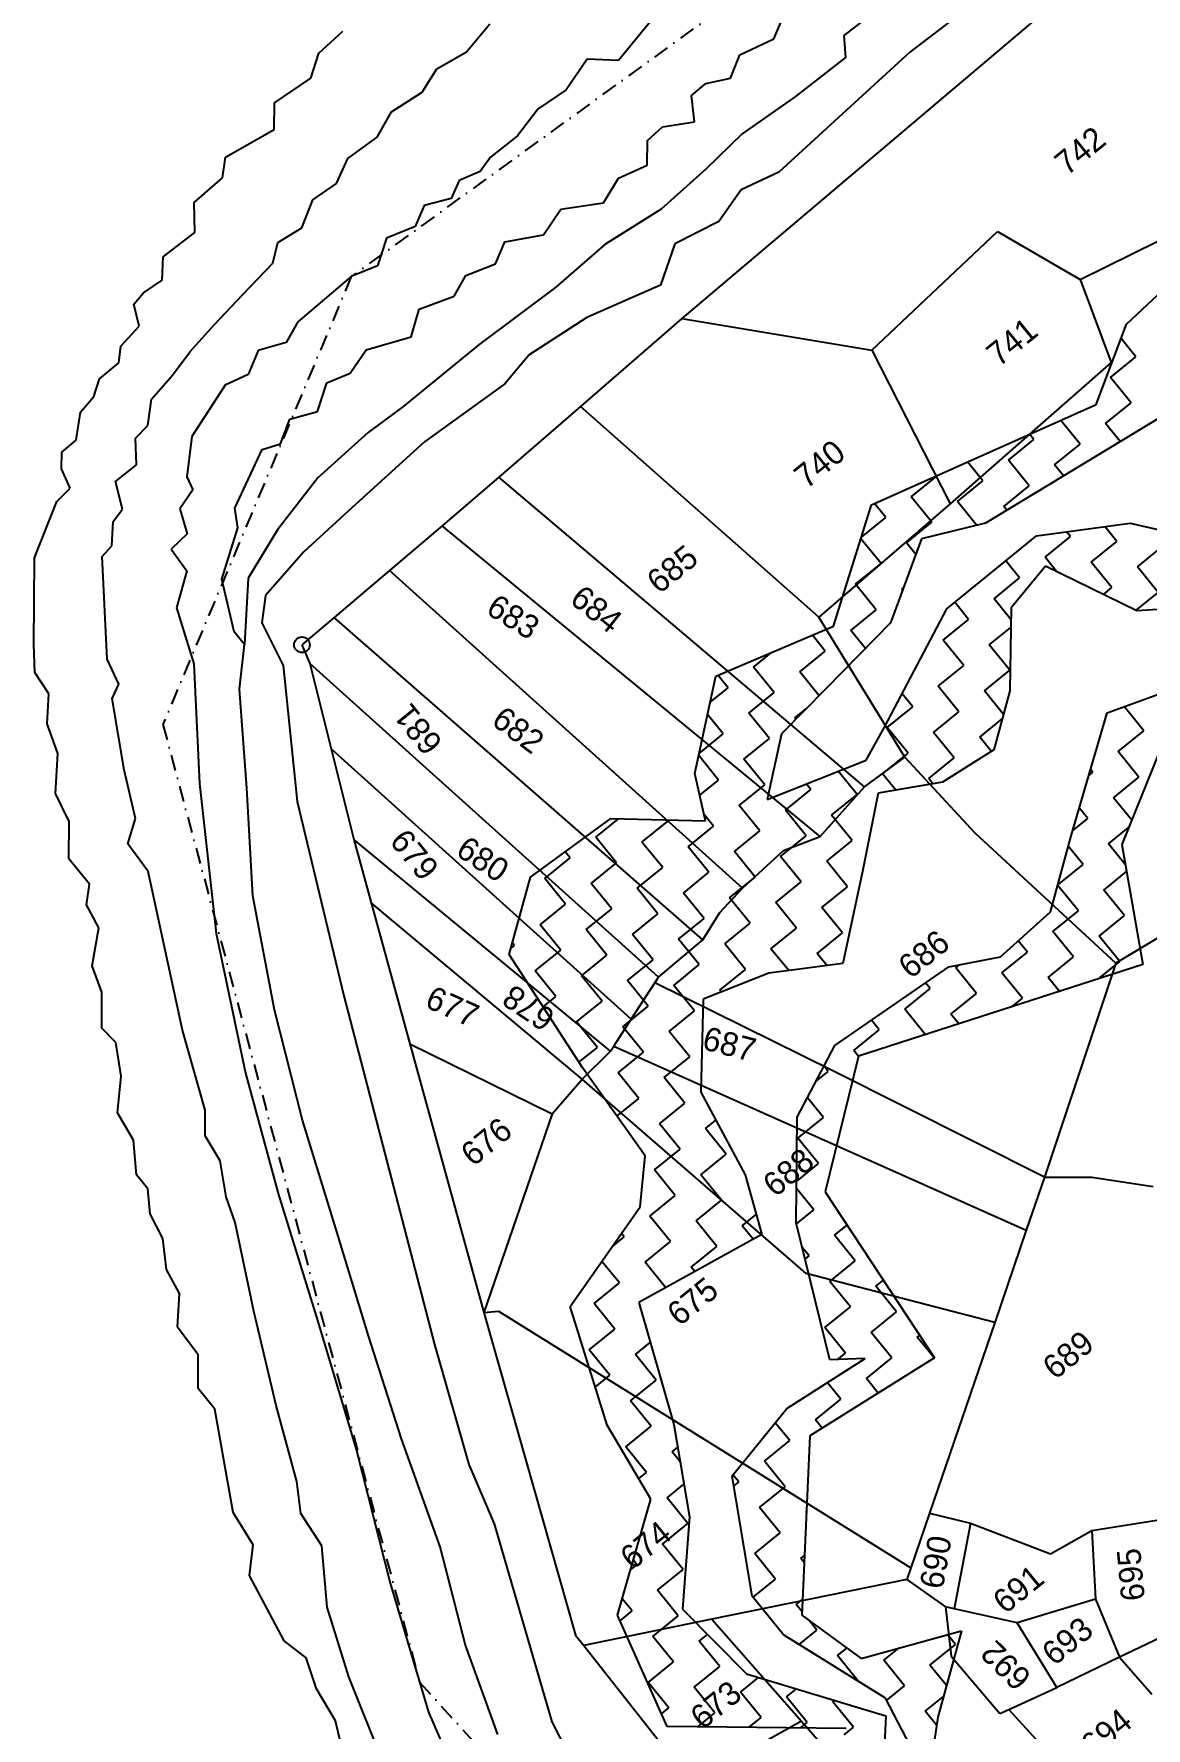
# Model space of a CAD drawing. Header units: metres. Extents: x 309685 to 314009, y 1915455 to 1919798.
# Drawn here: x 310170 to 310520, y 1918713 to 1919248 of the extents above; entities that cross this region are included whole.
import ezdxf

# ---------------------------------------------------------------- set-up
doc = ezdxf.new("R2010")
doc.units = ezdxf.units.M
doc.linetypes.add('DASHDOT', pattern=[1, 0.5, -0.25, 0, -0.25])
for name, color, linetype in [('LINE_WATER', 4, 'Continuous'), ('POLY_HATCH', 12, 'Continuous'), ('POLY_PARCEL', 6, 'Continuous'), ('POLY_WATER', 4, 'Continuous'), ('TEXT_PARCEL', 7, 'Continuous'), ('V_BOUND_STREAM_LINE', 7, 'DASHDOT')]:
    doc.layers.add(name, color=color, linetype=linetype)
doc.styles.add('TEXT_MAP', font='')
doc.styles.get('TEXT_MAP').set_extended_font_data('Kruti Dev 050')

msp = doc.modelspace()

# ---------------------------------------------------------------- linework, layer by layer
msp.add_circle((310254.08, 1919054.77), 2.47)
at = {"layer": 'LINE_WATER'}
for p, q in [((310486.44, 1919272.95), (310445.81, 1919241.85)), ((310402.9, 1919246.08), (310406.51, 1919254.32)), ((310440.21, 1919258.89), (310425.06, 1919247.11)), ((310306.03, 1919241.98), (310313.3, 1919250.79)), ((310364.44, 1919252.04), (310353.92, 1919239.22)), ((310392.25, 1919241.03), (310402.9, 1919246.08)), ((310425.06, 1919247.11), (310425.57, 1919240.15)), ((310296.67, 1919236.6), (310306.03, 1919241.98)), ((310344.02, 1919239.57), (310337.43, 1919229.94)), ((310353.92, 1919239.22), (310344.02, 1919239.57)), ((310389.3, 1919233.67), (310392.25, 1919241.03)), ((310445.81, 1919241.85), (310404.47, 1919204)), ((310425.57, 1919240.15), (310409.8, 1919227.87)), ((310292.02, 1919229.23), (310296.67, 1919236.6)), ((310381.46, 1919231.93), (310389.3, 1919233.67)), ((310282.37, 1919222.94), (310292.02, 1919229.23)), ((310337.43, 1919229.94), (310328.57, 1919223.95)), ((310376.99, 1919228.13), (310381.46, 1919231.93)), ((310377.92, 1919219.8), (310376.99, 1919228.13)), ((310409.8, 1919227.87), (310392.95, 1919216.07)), ((310277.85, 1919214.98), (310282.37, 1919222.94)), ((310328.57, 1919223.95), (310322.09, 1919215.43)), ((310363.11, 1919213.95), (310367.82, 1919218.29)), ((310367.82, 1919218.29), (310377.92, 1919219.8)), ((310268.53, 1919208.28), (310277.85, 1919214.98)), ((310322.09, 1919215.43), (310313.53, 1919208.65)), ((310362.95, 1919206.11), (310363.11, 1919213.95)), ((310392.95, 1919216.07), (310381.47, 1919204.86)), ((310264.97, 1919200.41), (310268.53, 1919208.28)), ((310313.53, 1919208.65), (310310.32, 1919204.16)), ((310353.91, 1919202.03), (310362.95, 1919206.11)), ((310303.68, 1919201.34), (310301.1, 1919195.65)), ((310310.32, 1919204.16), (310303.68, 1919201.34)), ((310349.22, 1919194.28), (310353.91, 1919202.03)), ((310381.47, 1919204.86), (310367.37, 1919192.22)), ((310404.47, 1919204), (310392.61, 1919198.32)), ((310254.04, 1919186.4), (310257.52, 1919195.22)), ((310257.52, 1919195.22), (310264.97, 1919200.41)), ((310301.1, 1919195.65), (310292.63, 1919193.4)), ((310392.61, 1919198.32), (310385.61, 1919188.35)), ((310292.63, 1919193.4), (310289.76, 1919186.78)), ((310330.28, 1919184.21), (310335.76, 1919192.26)), ((310335.76, 1919192.26), (310349.22, 1919194.28)), ((310367.37, 1919192.22), (310349.64, 1919181.08)), ((310246.46, 1919181.79), (310254.04, 1919186.4)), ((310289.76, 1919186.78), (310280.76, 1919183.08)), ((310385.61, 1919188.35), (310371.72, 1919181.36)), ((310244.92, 1919175.23), (310246.46, 1919181.79)), ((310280.76, 1919183.08), (310277.86, 1919174.39)), ((310315.12, 1919174.99), (310318.03, 1919181.98)), ((310318.03, 1919181.98), (310330.28, 1919184.21)), ((310349.64, 1919181.08), (310334.13, 1919167.64)), ((310371.72, 1919181.36), (310367.23, 1919168.29)), ((310235.46, 1919165.32), (310244.92, 1919175.23)), ((310277.86, 1919174.39), (310269.65, 1919170.97)), ((310305.75, 1919171.32), (310315.12, 1919174.99)), ((310269.65, 1919170.97), (310252.74, 1919156.73)), ((310302.13, 1919164.78), (310305.75, 1919171.32)), ((310226.42, 1919155.75), (310235.46, 1919165.32)), ((310291.01, 1919160.73), (310302.13, 1919164.78)), ((310334.13, 1919167.64), (310310.01, 1919149.59)), ((310367.23, 1919168.29), (310343.93, 1919158.11)), ((310288.49, 1919152), (310291.01, 1919160.73)), ((310343.93, 1919158.11), (310325.75, 1919146.26)), ((310218.82, 1919147.36), (310226.42, 1919155.75)), ((310252.74, 1919156.73), (310249.12, 1919150.19)), ((310213.21, 1919139.89), (310218.82, 1919147.36)), ((310240.24, 1919147.61), (310237.08, 1919140.08)), ((310249.12, 1919150.19), (310240.24, 1919147.61)), ((310269.31, 1919140.54), (310274.34, 1919147.87)), ((310274.34, 1919147.87), (310288.49, 1919152)), ((310310.01, 1919149.59), (310285.89, 1919129.84)), ((310325.75, 1919146.26), (310318.07, 1919137.12)), ((310206.65, 1919132.34), (310213.21, 1919139.89)), ((310229.83, 1919136.76), (310219.33, 1919120.52)), ((310237.08, 1919140.08), (310229.83, 1919136.76)), ((310258.95, 1919128.36), (310261.89, 1919137.42)), ((310261.89, 1919137.42), (310269.31, 1919140.54)), ((310318.07, 1919137.12), (310292.78, 1919118.81)), ((310205.5, 1919124.03), (310206.65, 1919132.34)), ((310247.29, 1919118.21), (310250.28, 1919125.94)), ((310250.28, 1919125.94), (310258.95, 1919128.36)), ((310285.89, 1919129.84), (310274.92, 1919121.79)), ((310201.57, 1919119.99), (310205.5, 1919124.03)), ((310219.33, 1919120.52), (310217.71, 1919107.73)), ((310274.92, 1919121.79), (310259.13, 1919107.43)), ((310201.92, 1919111.53), (310201.57, 1919119.99)), ((310232.87, 1919097.93), (310241.52, 1919116.44)), ((310241.52, 1919116.44), (310247.29, 1919118.21)), ((310292.78, 1919118.81), (310268.64, 1919096.98)), ((310195.22, 1919106.26), (310201.92, 1919111.53)), ((310197.44, 1919097.61), (310195.22, 1919106.26)), ((310217.71, 1919107.73), (310219.65, 1919103.65)), ((310259.13, 1919107.43), (310246.34, 1919091.05)), ((310219.65, 1919103.65), (310215.53, 1919097.73)), ((310194.14, 1919086.03), (310194.47, 1919093.66)), ((310194.47, 1919093.66), (310197.44, 1919097.61)), ((310215.53, 1919097.73), (310217.82, 1919089.83)), ((310233.82, 1919091.68), (310232.87, 1919097.93)), ((310268.64, 1919096.98), (310254.71, 1919084.13)), ((310217.82, 1919089.83), (310212.86, 1919084.95)), ((310228.81, 1919075.45), (310233.82, 1919091.68)), ((310246.34, 1919091.05), (310237.09, 1919075.83)), ((310191.05, 1919082.66), (310194.14, 1919086.03)), ((310212.86, 1919084.95), (310217.73, 1919078.11)), ((310254.71, 1919084.13), (310242.57, 1919070.34)), ((310192.67, 1919050.22), (310191.05, 1919082.66)), ((310217.73, 1919078.11), (310214.52, 1919066.42)), ((310232.66, 1919058.87), (310228.81, 1919075.45)), ((310237.09, 1919075.83), (310235.93, 1919054.84)), ((310242.57, 1919070.34), (310241.38, 1919061.66)), ((310214.52, 1919066.42), (310219.96, 1919048.73)), ((310241.38, 1919061.66), (310248.2, 1919048.18)), ((310235.93, 1919054.84), (310232.66, 1919058.87)), ((310234.36, 1919040.71), (310235.93, 1919054.84)), ((310196.3, 1919042.37), (310192.67, 1919050.22)), ((310219.96, 1919048.73), (310221.79, 1919010.97)), ((310248.2, 1919048.18), (310252.52, 1919005.25)), ((310194.21, 1919037.76), (310196.3, 1919042.37)), ((310236.69, 1919009.53), (310234.36, 1919040.71)), ((310198.01, 1919015.32), (310194.21, 1919037.76)), ((310201.61, 1918999.9), (310198.01, 1919015.32)), ((310221.79, 1919010.97), (310226.96, 1918963.6)), ((310238.53, 1918975.56), (310236.69, 1919009.53)), ((310252.52, 1919005.25), (310267.31, 1918943.92)), ((310199.17, 1918991.92), (310201.61, 1918999.9)), ((310205.54, 1918983.22), (310199.17, 1918991.92)), ((310210.22, 1918961.82), (310205.54, 1918983.22)), ((310245.46, 1918939.55), (310238.53, 1918975.56)), ((310216.39, 1918933.08), (310210.22, 1918961.82)), ((310226.96, 1918963.6), (310236.28, 1918919.58)), ((310267.31, 1918943.92), (310295.85, 1918833.95)), ((310254.21, 1918904.67), (310245.46, 1918939.55)), ((310223.5, 1918907.84), (310216.39, 1918933.08)), ((310236.28, 1918919.58), (310246.59, 1918881.52)), ((310223.51, 1918899.8), (310223.5, 1918907.84)), ((310264.75, 1918870.56), (310254.21, 1918904.67)), ((310228.26, 1918891.83), (310223.51, 1918899.8)), ((310230.21, 1918880.56), (310228.26, 1918891.83)), ((310233.05, 1918872.41), (310230.21, 1918880.56)), ((310246.59, 1918881.52), (310259.12, 1918841.14)), ((310238.93, 1918844.46), (310233.05, 1918872.41)), ((310275.12, 1918836.65), (310264.75, 1918870.56)), ((310245.94, 1918814.68), (310238.93, 1918844.46)), ((310259.12, 1918841.14), (310271.24, 1918800.43)), ((310285.44, 1918804.08), (310275.12, 1918836.65)), ((310295.85, 1918833.95), (310306.74, 1918796.01)), ((310252.42, 1918790.64), (310245.94, 1918814.68)), ((310271.24, 1918800.43), (310281.91, 1918758.55)), ((310297.68, 1918769.98), (310285.44, 1918804.08)), ((310306.74, 1918796.01), (310314.72, 1918777.3)), ((310253.73, 1918780.57), (310252.42, 1918790.64)), ((310260.33, 1918770.33), (310253.73, 1918780.57)), ((310314.72, 1918777.3), (310332.89, 1918714.77)), ((310261.99, 1918750.95), (310260.33, 1918770.33)), ((310305.7, 1918738.96), (310297.68, 1918769.98)), ((310281.91, 1918758.55), (310294.02, 1918717.84)), ((310268.87, 1918728.95), (310261.99, 1918750.95)), ((310315.9, 1918710.75), (310305.7, 1918738.96)), ((310279.91, 1918701.41), (310268.87, 1918728.95)), ((310294.02, 1918717.84), (310311.76, 1918676.55)), ((310332.89, 1918714.77), (310342.87, 1918695.29))]:
    msp.add_line(p, q, dxfattribs=at)
at = {"layer": 'POLY_HATCH'}
for p, q in [((310514.24, 1919156.02), (310541.27, 1919181.4)), ((310504.63, 1919130.61), (310514.24, 1919156.02)), ((310433.74, 1919098.9), (310504.63, 1919130.61)), ((310525.15, 1919126.75), (310469.73, 1919093.15)), ((310421.78, 1919060.6), (310433.74, 1919098.9)), ((310469.73, 1919093.15), (310449.55, 1919088.17)), ((310457.48, 1919066.1), (310485.84, 1919089.13)), ((310485.84, 1919089.13), (310515.36, 1919093.15)), ((310515.36, 1919093.15), (310534.58, 1919088.8)), ((310449.55, 1919088.17), (310439.71, 1919061.65)), ((310488.68, 1919079.59), (310477.77, 1919066.41)), ((310517.43, 1919065.48), (310488.68, 1919079.59)), ((310550.26, 1919067.65), (310517.43, 1919065.48)), ((310439.71, 1919061.65), (310419.46, 1919040.94)), ((310437.86, 1919028.8), (310457.48, 1919066.1)), ((310477.77, 1919066.41), (310477.43, 1919040.2)), ((310384.63, 1919044.85), (310421.78, 1919060.6)), ((310508.13, 1919033.31), (310549.91, 1919048.5)), ((310378.01, 1919014.09), (310384.63, 1919044.85)), ((310419.46, 1919040.94), (310405.38, 1919026.66)), ((310477.43, 1919040.2), (310472.31, 1919021.65)), ((310496.69, 1918994.5), (310508.13, 1919033.31)), ((310405.38, 1919026.66), (310400.86, 1919005.89)), ((310432.06, 1919018.39), (310437.86, 1919028.8)), ((310526.55, 1919025.85), (310512.74, 1918991.77)), ((310472.31, 1919021.65), (310456.14, 1919011.39)), ((310381.38, 1918999.21), (310378.01, 1919014.09)), ((310400.86, 1919005.89), (310432.06, 1919018.39)), ((310456.14, 1919011.39), (310435.9, 1919007.92)), ((310435.9, 1919007.92), (310431, 1918983.78)), ((310326.21, 1918981.41), (310351.51, 1918999.9)), ((310351.51, 1918999.9), (310381.38, 1918999.21)), ((310490.21, 1918970.52), (310496.69, 1918994.5)), ((310512.74, 1918991.77), (310519.32, 1918953.8)), ((310319.49, 1918956.97), (310326.21, 1918981.41)), ((310431, 1918983.78), (310424.74, 1918954.21)), ((310474.41, 1918956.25), (310490.21, 1918970.52)), ((310342.64, 1918921.11), (310319.49, 1918956.97)), ((310458.19, 1918953.16), (310474.41, 1918956.25)), ((310401.35, 1918951.07), (310380.61, 1918942.88)), ((310424.74, 1918954.21), (310401.35, 1918951.07)), ((310422.2, 1918928.26), (310458.19, 1918953.16)), ((310519.32, 1918953.8), (310429.67, 1918924.87)), ((310380.61, 1918942.88), (310379.94, 1918913.53)), ((310410.3, 1918905.64), (310422.2, 1918928.26)), ((310429.67, 1918924.87), (310419.11, 1918882.13)), ((310362.36, 1918893.44), (310342.64, 1918921.11)), ((310379.94, 1918913.53), (310393.93, 1918887.43)), ((310410, 1918872.27), (310410.3, 1918905.64)), ((310360.8, 1918877.31), (310362.36, 1918893.44)), ((310393.93, 1918887.43), (310399.12, 1918868.6)), ((310419.11, 1918882.13), (310453.6, 1918829.69)), ((310338.69, 1918845.86), (310360.8, 1918877.31)), ((310420.61, 1918829.03), (310410, 1918872.27)), ((310399.12, 1918868.6), (310360.31, 1918847.17)), ((310350.32, 1918808.41), (310338.69, 1918845.86)), ((310360.31, 1918847.17), (310371.41, 1918808.65)), ((310407.09, 1918813.73), (310431.79, 1918829.46)), ((310453.6, 1918829.69), (310414.32, 1918805.07)), ((310431.79, 1918829.46), (310420.61, 1918829.03)), ((310389.77, 1918792.46), (310407.09, 1918813.73)), ((310364.18, 1918785.13), (310350.32, 1918808.41)), ((310371.41, 1918808.65), (310376.33, 1918779.52)), ((310414.32, 1918805.07), (310411.82, 1918748.43)), ((310396.15, 1918754.43), (310389.77, 1918792.46)), ((310353.65, 1918748.45), (310364.18, 1918785.13)), ((310376.33, 1918779.52), (310374.09, 1918750.33)), ((310406.01, 1918742.27), (310396.15, 1918754.43)), ((310369.31, 1918713.37), (310353.65, 1918748.45)), ((310374.09, 1918750.33), (310394.33, 1918729.98)), ((310411.82, 1918748.43), (310430.45, 1918734.77)), ((310438.12, 1918722.25), (310406.01, 1918742.27)), ((310430.45, 1918734.77), (310462.12, 1918743.53)), ((310462.12, 1918743.53), (310454.66, 1918716.23)), ((310394.33, 1918729.98), (310438.27, 1918716.69)), ((310446.09, 1918707.11), (310438.12, 1918722.25)), ((310438.27, 1918716.69), (310435.52, 1918659.72)), ((310454.66, 1918716.23), (310448.28, 1918673.65)), ((310425.71, 1918712.73), (310369.31, 1918713.37))]:
    msp.add_line(p, q, dxfattribs=at)
at = {"layer": 'POLY_HATCH', "linetype": 'Continuous'}
for p, q in [((310517.17, 1919145.68), (310512.5, 1919151.42)), ((310509.13, 1919139.15), (310517.17, 1919145.68)), ((310515.65, 1919131.11), (310509.13, 1919139.15)), ((310507.61, 1919124.58), (310515.65, 1919131.11)), ((310485, 1919119.56), (310483.65, 1919121.23)), ((310499.57, 1919118.05), (310493.44, 1919125.6)), ((310512.22, 1919118.91), (310507.61, 1919124.58)), ((310476.96, 1919113.03), (310485, 1919119.56)), ((310491.53, 1919111.52), (310499.57, 1919118.05)), ((310468.92, 1919106.5), (310464.07, 1919112.47)), ((310483.49, 1919104.99), (310476.96, 1919113.03)), ((310494.33, 1919108.07), (310491.53, 1919111.52)), ((310446.31, 1919101.49), (310454.35, 1919108.02)), ((310454.35, 1919108.02), (310454.29, 1919108.09)), ((310460.88, 1919099.98), (310468.92, 1919106.5)), ((310475.45, 1919098.46), (310483.49, 1919104.99)), ((310438.26, 1919094.96), (310434.71, 1919099.33)), ((310452.83, 1919093.45), (310446.31, 1919101.49)), ((310466.97, 1919092.47), (310460.88, 1919099.98)), ((310430.55, 1919088.7), (310438.26, 1919094.96)), ((310476.45, 1919097.23), (310475.45, 1919098.46)), ((310436.75, 1919080.39), (310430.4, 1919088.21)), ((310444.79, 1919086.92), (310452.83, 1919093.45)), ((310488.5, 1919082.38), (310496.54, 1919088.91)), ((310496.54, 1919088.91), (310495.32, 1919090.42)), ((310511.11, 1919087.39), (310507.33, 1919092.05)), ((310447.74, 1919083.29), (310444.79, 1919086.92)), ((310503.07, 1919080.87), (310511.11, 1919087.39)), ((310517.64, 1919079.35), (310525.69, 1919085.88)), ((310428.71, 1919073.86), (310436.75, 1919080.39)), ((310480.46, 1919075.85), (310476.1, 1919081.22)), ((310492.15, 1919077.89), (310488.5, 1919082.38)), ((310509.6, 1919072.82), (310503.07, 1919080.87)), ((310524.17, 1919071.31), (310517.64, 1919079.35)), ((310435.24, 1919065.82), (310428.71, 1919073.86)), ((310443.28, 1919072.35), (310443.85, 1919072.81)), ((310443.55, 1919072.01), (310443.28, 1919072.35)), ((310472.42, 1919069.32), (310480.46, 1919075.85)), ((310506.91, 1919070.64), (310509.6, 1919072.82)), ((310464.38, 1919062.79), (310460.02, 1919068.17)), ((310477.72, 1919062.79), (310472.42, 1919069.32)), ((310517.16, 1919065.62), (310524.17, 1919071.31)), ((310427.2, 1919059.29), (310435.24, 1919065.82)), ((310456.34, 1919056.27), (310464.38, 1919062.79)), ((310419.15, 1919052.76), (310415.09, 1919057.77)), ((310431.83, 1919053.59), (310427.2, 1919059.29)), ((310462.87, 1919048.22), (310456.34, 1919056.27)), ((310470.91, 1919054.75), (310477.69, 1919060.26)), ((310396.54, 1919047.75), (310402.1, 1919052.26)), ((310411.11, 1919046.23), (310419.15, 1919052.76)), ((310477.44, 1919046.71), (310470.91, 1919054.75)), ((310403.07, 1919039.71), (310396.54, 1919047.75)), ((310417.24, 1919038.69), (310411.11, 1919046.23)), ((310454.82, 1919041.69), (310462.87, 1919048.22)), ((310469.39, 1919040.18), (310477.44, 1919046.71)), ((310382.86, 1919036.64), (310388.5, 1919041.22)), ((310388.5, 1919041.22), (310385.32, 1919045.14)), ((310461.35, 1919033.65), (310454.82, 1919041.69)), ((310475.39, 1919032.8), (310469.39, 1919040.18)), ((310395.03, 1919033.18), (310403.07, 1919039.71)), ((310438.74, 1919028.64), (310446.78, 1919035.17)), ((310446.78, 1919035.17), (310443.4, 1919039.33)), ((310519.63, 1919027.6), (310513.43, 1919035.24)), ((310386.99, 1919026.65), (310382.03, 1919032.76)), ((310401.56, 1919025.14), (310395.03, 1919033.18)), ((310409.6, 1919031.66), (310413.18, 1919034.57)), ((310409.92, 1919031.27), (310409.6, 1919031.66)), ((310453.31, 1919027.12), (310461.35, 1919033.65)), ((310467.88, 1919025.61), (310475, 1919031.39)), ((310379.38, 1919020.47), (310386.99, 1919026.65)), ((310393.52, 1919018.61), (310401.56, 1919025.14)), ((310445.27, 1919020.6), (310438.74, 1919028.64)), ((310459.84, 1919019.08), (310453.31, 1919027.12)), ((310471.51, 1919021.14), (310467.88, 1919025.61)), ((310511.59, 1919021.07), (310519.63, 1919027.6)), ((310385.48, 1919012.08), (310379.23, 1919019.77)), ((310437.23, 1919014.07), (310445.27, 1919020.6)), ((310451.8, 1919012.55), (310459.84, 1919019.08)), ((310518.12, 1919013.03), (310511.59, 1919021.07)), ((310400.05, 1919010.57), (310393.52, 1919018.61)), ((310429.19, 1919007.54), (310423.24, 1919014.86)), ((310441.44, 1919008.88), (310437.23, 1919014.07)), ((310502.3, 1919013.53), (310503.55, 1919014.54)), ((310503.55, 1919014.54), (310502.85, 1919015.41)), ((310379.55, 1919007.27), (310385.48, 1919012.08)), ((310392, 1919004.04), (310400.05, 1919010.57)), ((310406.57, 1919002.52), (310414.62, 1919009.05)), ((310414.62, 1919009.05), (310413.18, 1919010.83)), ((310453.15, 1919010.88), (310451.8, 1919012.55)), ((310510.08, 1919006.5), (310518.12, 1919013.03)), ((310398.53, 1918996), (310392, 1919004.04)), ((310421.14, 1919001.01), (310429.19, 1919007.54)), ((310502.04, 1918999.97), (310499.3, 1919003.35)), ((310515.83, 1918999.41), (310510.08, 1919006.5)), ((310346.78, 1918994.01), (310353.97, 1918999.84)), ((310361.35, 1918992.49), (310369.39, 1918999.02)), ((310369.39, 1918999.02), (310369.01, 1918999.5)), ((310375.92, 1918990.98), (310383.96, 1918997.51)), ((310383.96, 1918997.51), (310380.91, 1919001.26)), ((310413.1, 1918994.48), (310406.57, 1919002.52)), ((310427.67, 1918992.97), (310421.14, 1919001.01)), ((310497.13, 1918995.99), (310502.04, 1918999.97)), ((310353.31, 1918985.96), (310346.78, 1918994.01)), ((310367.88, 1918984.45), (310361.35, 1918992.49)), ((310390.49, 1918989.47), (310398.53, 1918996)), ((310405.06, 1918987.95), (310413.1, 1918994.48)), ((310419.63, 1918986.44), (310427.67, 1918992.97)), ((310508.57, 1918991.93), (310514.88, 1918997.06)), ((310513.83, 1918985.45), (310508.57, 1918991.93)), ((310330.7, 1918980.95), (310338.74, 1918987.48)), ((310338.74, 1918987.48), (310337.16, 1918989.42)), ((310382.45, 1918982.94), (310375.92, 1918990.98)), ((310397.02, 1918981.42), (310390.49, 1918989.47)), ((310411.59, 1918979.91), (310405.06, 1918987.95)), ((310500.52, 1918985.4), (310495.8, 1918991.22)), ((310345.27, 1918979.44), (310353.31, 1918985.96)), ((310359.84, 1918977.92), (310367.88, 1918984.45)), ((310374.41, 1918976.41), (310382.45, 1918982.94)), ((310388.98, 1918974.9), (310397.02, 1918981.42)), ((310426.16, 1918978.4), (310419.63, 1918986.44)), ((310492.48, 1918978.88), (310500.52, 1918985.4)), ((310507.05, 1918977.36), (310514.22, 1918983.18)), ((310337.23, 1918972.91), (310330.7, 1918980.95)), ((310351.8, 1918971.39), (310345.27, 1918979.44)), ((310366.37, 1918969.88), (310359.84, 1918977.92)), ((310380.94, 1918968.37), (310374.41, 1918976.41)), ((310403.55, 1918973.38), (310411.59, 1918979.91)), ((310418.12, 1918971.87), (310426.16, 1918978.4)), ((310499.01, 1918970.83), (310492.48, 1918978.88)), ((310513.58, 1918969.32), (310507.05, 1918977.36)), ((310329.18, 1918966.38), (310337.23, 1918972.91)), ((310343.75, 1918964.87), (310351.8, 1918971.39)), ((310395.51, 1918966.85), (310388.98, 1918974.9)), ((310410.08, 1918965.34), (310403.55, 1918973.38)), ((310424.65, 1918963.83), (310418.12, 1918971.87)), ((310490.97, 1918964.31), (310499.01, 1918970.83)), ((310335.71, 1918958.34), (310329.18, 1918966.38)), ((310358.32, 1918963.35), (310366.37, 1918969.88)), ((310372.89, 1918961.84), (310380.94, 1918968.37)), ((310387.46, 1918960.33), (310395.51, 1918966.85)), ((310402.04, 1918958.81), (310410.08, 1918965.34)), ((310505.54, 1918962.79), (310513.58, 1918969.32)), ((310320.03, 1918958.95), (310321.14, 1918959.85)), ((310321.14, 1918959.85), (310320.5, 1918960.65)), ((310350.28, 1918956.82), (310343.75, 1918964.87)), ((310364.85, 1918955.31), (310358.32, 1918963.35)), ((310379.42, 1918953.8), (310372.89, 1918961.84)), ((310393.99, 1918952.28), (310387.46, 1918960.33)), ((310416.61, 1918957.3), (310424.65, 1918963.83)), ((310482.93, 1918957.78), (310480.04, 1918961.33)), ((310497.5, 1918956.26), (310490.97, 1918964.31)), ((310512.07, 1918954.75), (310505.54, 1918962.79)), ((310327.67, 1918951.81), (310335.71, 1918958.34)), ((310342.24, 1918950.3), (310350.28, 1918956.82)), ((310356.81, 1918948.78), (310364.85, 1918955.31)), ((310407.64, 1918951.91), (310402.04, 1918958.81)), ((310419.66, 1918953.53), (310416.61, 1918957.3)), ((310474.89, 1918951.25), (310482.93, 1918957.78)), ((310489.46, 1918949.73), (310497.5, 1918956.26)), ((310505.34, 1918949.29), (310512.07, 1918954.75)), ((310334.2, 1918943.77), (310327.67, 1918951.81)), ((310348.77, 1918942.25), (310342.24, 1918950.3)), ((310371.38, 1918947.27), (310379.42, 1918953.8)), ((310385.95, 1918945.76), (310393.99, 1918952.28)), ((310460.32, 1918952.76), (310461.61, 1918953.81)), ((310466.84, 1918944.72), (310460.32, 1918952.76)), ((310481.41, 1918943.21), (310474.89, 1918951.25)), ((310493.04, 1918945.32), (310489.46, 1918949.73)), ((310363.34, 1918940.74), (310356.81, 1918948.78)), ((310377.91, 1918939.23), (310371.38, 1918947.27)), ((310386.42, 1918945.17), (310385.95, 1918945.76)), ((310444.23, 1918939.7), (310452.27, 1918946.23)), ((310452.27, 1918946.23), (310450.8, 1918948.05)), ((310458.8, 1918938.19), (310466.84, 1918944.72)), ((310330.14, 1918940.47), (310334.2, 1918943.77)), ((310340.73, 1918935.72), (310348.77, 1918942.25)), ((310355.3, 1918934.21), (310363.34, 1918940.74)), ((310369.87, 1918932.7), (310377.91, 1918939.23)), ((310450.75, 1918931.67), (310444.23, 1918939.7)), ((310478.06, 1918940.48), (310481.41, 1918943.21)), ((310347.26, 1918927.68), (310340.73, 1918935.72)), ((310361.83, 1918926.17), (310355.3, 1918934.21)), ((310428.15, 1918926.65), (310436.19, 1918933.18)), ((310436.19, 1918933.18), (310433.71, 1918936.23)), ((310461.33, 1918935.08), (310458.8, 1918938.19)), ((310376.4, 1918924.66), (310369.87, 1918932.7)), ((310341.45, 1918922.97), (310347.26, 1918927.68)), ((310353.79, 1918919.64), (310361.83, 1918926.17)), ((310368.36, 1918918.13), (310376.4, 1918924.66)), ((310429.65, 1918924.8), (310428.15, 1918926.65)), ((310360.31, 1918911.6), (310353.79, 1918919.64)), ((310374.88, 1918910.09), (310368.36, 1918918.13)), ((310416.28, 1918917.01), (310420.11, 1918920.12)), ((310420.11, 1918920.12), (310418.78, 1918921.76)), ((310418.59, 1918905.55), (310413.53, 1918911.79)), ((310353.41, 1918906), (310360.31, 1918911.6)), ((310366.84, 1918903.56), (310374.88, 1918910.09)), ((310373.37, 1918895.52), (310366.84, 1918903.56)), ((310381.41, 1918902.05), (310384.68, 1918904.7)), ((310387.94, 1918894), (310381.41, 1918902.05)), ((310410.55, 1918899.02), (310418.59, 1918905.55)), ((310417.08, 1918890.98), (310410.55, 1918899.02)), ((310365.33, 1918888.99), (310373.37, 1918895.52)), ((310379.9, 1918887.48), (310387.94, 1918894)), ((310410.12, 1918885.33), (310417.08, 1918890.98)), ((310371.86, 1918880.95), (310365.33, 1918888.99)), ((310386.43, 1918879.43), (310379.9, 1918887.48)), ((310363.82, 1918874.42), (310371.86, 1918880.95)), ((310415.57, 1918876.41), (310410.1, 1918883.14)), ((310370.35, 1918866.38), (310363.82, 1918874.42)), ((310378.39, 1918872.91), (310386.43, 1918879.43)), ((310392.96, 1918871.39), (310397.37, 1918874.97)), ((310410.08, 1918871.95), (310415.57, 1918876.41)), ((310355.77, 1918867.89), (310354.92, 1918868.94)), ((310384.92, 1918864.86), (310378.39, 1918872.91)), ((310396.43, 1918867.11), (310392.96, 1918871.39)), ((310422.1, 1918868.37), (310426.05, 1918871.57)), ((310352.06, 1918864.88), (310355.77, 1918867.89)), ((310362.3, 1918859.85), (310370.35, 1918866.38)), ((310376.87, 1918858.33), (310384.92, 1918864.86)), ((310414.06, 1918861.84), (310411.92, 1918864.47)), ((310428.63, 1918860.32), (310422.1, 1918868.37)), ((310354.26, 1918853.32), (310348.73, 1918860.13)), ((310368.79, 1918851.86), (310362.3, 1918859.85)), ((310378, 1918856.94), (310376.87, 1918858.33)), ((310412.81, 1918860.83), (310414.06, 1918861.84)), ((310420.58, 1918853.8), (310428.63, 1918860.32)), ((310346.22, 1918846.79), (310354.26, 1918853.32)), ((310427.11, 1918845.75), (310420.58, 1918853.8)), ((310435.15, 1918852.28), (310437.49, 1918854.18)), ((310441.68, 1918844.24), (310435.15, 1918852.28)), ((310352.75, 1918838.75), (310346.22, 1918846.79)), ((310360.79, 1918845.28), (310360.85, 1918845.32)), ((310360.9, 1918845.15), (310360.79, 1918845.28)), ((310419.07, 1918839.23), (310427.11, 1918845.75)), ((310433.64, 1918837.71), (310441.68, 1918844.24)), ((310344.71, 1918832.22), (310352.75, 1918838.75)), ((310425.6, 1918831.18), (310419.07, 1918839.23)), ((310440.17, 1918829.67), (310433.64, 1918837.71)), ((310351.24, 1918824.18), (310344.71, 1918832.22)), ((310359.28, 1918830.71), (310363.96, 1918834.51)), ((310448.21, 1918836.2), (310448.93, 1918836.78)), ((310453.53, 1918829.65), (310448.21, 1918836.2)), ((310365.81, 1918822.67), (310359.28, 1918830.71)), ((310423.06, 1918829.12), (310425.6, 1918831.18)), ((310432.13, 1918823.14), (310440.17, 1918829.67)), ((310346.59, 1918820.41), (310351.24, 1918824.18)), ((310357.76, 1918816.14), (310365.81, 1918822.67)), ((310424.09, 1918816.61), (310419.84, 1918821.85)), ((310435.85, 1918818.56), (310432.13, 1918823.14)), ((310364.29, 1918808.1), (310357.76, 1918816.14)), ((310416.05, 1918810.09), (310424.09, 1918816.61)), ((310356.25, 1918801.57), (310364.29, 1918808.1)), ((310408, 1918803.56), (310403.41, 1918809.21)), ((310418.16, 1918807.48), (310416.05, 1918810.09)), ((310362.78, 1918793.53), (310356.25, 1918801.57)), ((310370.82, 1918800.05), (310372.62, 1918801.51)), ((310373.4, 1918796.88), (310370.82, 1918800.05)), ((310399.96, 1918797.03), (310408, 1918803.56)), ((310406.49, 1918788.99), (310399.96, 1918797.03)), ((310360.35, 1918791.56), (310362.78, 1918793.53)), ((310369.31, 1918785.48), (310374.6, 1918789.78)), ((310391.92, 1918790.5), (310390.05, 1918792.81)), ((310390.32, 1918789.2), (310391.92, 1918790.5)), ((310398.45, 1918782.46), (310406.49, 1918788.99)), ((310375.84, 1918777.44), (310369.31, 1918785.48)), ((310404.98, 1918774.42), (310398.45, 1918782.46)), ((310413.02, 1918780.94), (310413.26, 1918781.14)), ((310413.24, 1918780.67), (310413.02, 1918780.94)), ((310367.8, 1918770.91), (310375.84, 1918777.44)), ((310396.94, 1918767.89), (310404.98, 1918774.42)), ((310374.32, 1918762.87), (310367.8, 1918770.91)), ((310403.46, 1918759.85), (310396.94, 1918767.89)), ((310357.76, 1918762.77), (310359.75, 1918764.39)), ((310359.75, 1918764.39), (310358.62, 1918765.78)), ((310366.28, 1918756.34), (310374.32, 1918762.87)), ((310411.51, 1918766.37), (310412.65, 1918767.3)), ((310412.55, 1918765.08), (310411.51, 1918766.37)), ((310396.4, 1918754.11), (310403.46, 1918759.85)), ((310358.24, 1918749.82), (310355.14, 1918753.64)), ((310372.81, 1918748.3), (310366.28, 1918756.34)), ((310409.99, 1918751.8), (310412.04, 1918753.47)), ((310411.86, 1918749.5), (310409.99, 1918751.8)), ((310354.43, 1918746.72), (310358.24, 1918749.82)), ((310364.77, 1918741.77), (310372.81, 1918748.3)), ((310416.52, 1918743.76), (310414.08, 1918746.77)), ((310371.3, 1918733.73), (310364.77, 1918741.77)), ((310379.34, 1918740.26), (310381.97, 1918742.4)), ((310410.92, 1918739.21), (310416.52, 1918743.76)), ((310460.23, 1918739.22), (310457.72, 1918742.32)), ((310385.87, 1918732.22), (310379.34, 1918740.26)), ((310423.05, 1918735.72), (310425.94, 1918738.07)), ((310429.58, 1918727.68), (310423.05, 1918735.72)), ((310437.62, 1918734.21), (310442.38, 1918738.07)), ((310452.19, 1918732.7), (310460.23, 1918739.22)), ((310363.26, 1918727.2), (310371.3, 1918733.73)), ((310377.83, 1918725.69), (310385.87, 1918732.22)), ((310444.15, 1918726.17), (310437.62, 1918734.21)), ((310457.41, 1918726.27), (310452.19, 1918732.7)), ((310369.78, 1918719.16), (310363.26, 1918727.2)), ((310384.36, 1918717.65), (310377.83, 1918725.69)), ((310392.4, 1918724.18), (310398.13, 1918728.83)), ((310406.97, 1918722.66), (310410.1, 1918725.21)), ((310429.51, 1918727.62), (310429.58, 1918727.68)), ((310438.48, 1918721.57), (310444.15, 1918726.17)), ((310398.93, 1918716.14), (310392.4, 1918724.18)), ((310413.5, 1918714.62), (310406.97, 1918722.66)), ((310421.54, 1918721.15), (310422.07, 1918721.59)), ((310428.07, 1918713.11), (310421.54, 1918721.15)), ((310450.68, 1918718.13), (310456.46, 1918722.82)), ((310367.54, 1918717.34), (310369.78, 1918719.16)), ((310378.95, 1918713.26), (310384.36, 1918717.65)), ((310395.16, 1918713.08), (310398.93, 1918716.14)), ((310411.36, 1918712.89), (310413.5, 1918714.62)), ((310454.28, 1918713.69), (310450.68, 1918718.13)), ((310425.14, 1918710.73), (310428.07, 1918713.11))]:
    msp.add_line(p, q, dxfattribs=at)
at = {"layer": 'POLY_PARCEL'}
for p, q in [((310499.61, 1919170.05), (310570.88, 1919205.37)), ((310433.89, 1919147.74), (310473.5, 1919185.19)), ((310473.5, 1919185.19), (310499.61, 1919170.05)), ((310499.61, 1919170.05), (310509.33, 1919143.9)), ((310373.93, 1919157.75), (310433.89, 1919147.74)), ((310433.89, 1919147.74), (310458.55, 1919099.22)), ((310509.33, 1919143.9), (310458.55, 1919099.22)), ((310417.09, 1919063.49), (310341.9, 1919129.99)), ((310431.56, 1919009.93), (310316.17, 1919107.7)), ((310458.55, 1919099.22), (310417.09, 1919063.49)), ((310417.59, 1918994.22), (310298.36, 1919092.26)), ((310393.03, 1918977.96), (310281.73, 1919078.18)), ((310380.52, 1918961.6), (310264.26, 1919063.39)), ((310444.22, 1919019.29), (310417.09, 1919063.49)), ((310366.59, 1918949.82), (310256.53, 1919048.88)), ((310357.97, 1918936.62), (310263.26, 1919021.92)), ((310431.56, 1919009.93), (310444.22, 1919019.29)), ((310444.22, 1919019.29), (310466.37, 1918995.41)), ((310417.59, 1918994.22), (310431.56, 1919009.93)), ((310351.45, 1918926.49), (310270.4, 1918993.27)), ((310405.96, 1918989.83), (310417.59, 1918994.22)), ((310466.37, 1918995.41), (310510.84, 1918954.25)), ((310574.97, 1918993.06), (310510.84, 1918954.25)), ((310393.03, 1918977.96), (310405.96, 1918989.83)), ((310385.88, 1918970.31), (310393.03, 1918977.96)), ((310342.52, 1918917.63), (310275.89, 1918973.32)), ((310380.52, 1918961.6), (310385.88, 1918970.31)), ((310366.59, 1918949.82), (310380.52, 1918961.6)), ((310365.41, 1918948.02), (310366.59, 1918949.82)), ((310510.84, 1918954.25), (310488.29, 1918886.72)), ((310357.97, 1918936.62), (310365.41, 1918948.02)), ((310421.39, 1918920.39), (310365.41, 1918948.02)), ((310352.44, 1918928.04), (310357.97, 1918936.62)), ((310288.13, 1918928.77), (310332.99, 1918906.68)), ((310351.45, 1918926.49), (310352.44, 1918928.04)), ((310352.44, 1918928.04), (310482.58, 1918870.02)), ((310342.52, 1918917.63), (310351.45, 1918926.49)), ((310332.99, 1918906.68), (310342.52, 1918917.63)), ((310413.15, 1918856.34), (310342.52, 1918917.63)), ((310488.29, 1918886.72), (310421.39, 1918920.39)), ((310332.99, 1918906.68), (310311.41, 1918844.05)), ((310488.29, 1918886.72), (310482.58, 1918870.02)), ((310488.29, 1918886.72), (310503.31, 1918886.68)), ((310503.31, 1918886.68), (310522.57, 1918883.72)), ((310482.58, 1918870.02), (310472.62, 1918840.85)), ((310472.62, 1918840.85), (310413.15, 1918856.34)), ((310311.41, 1918844.05), (310316.03, 1918844.37)), ((310316.03, 1918844.37), (310446.16, 1918763.4)), ((310472.62, 1918840.85), (310452.04, 1918780.62)), ((310452.04, 1918780.62), (310446.16, 1918763.4)), ((310452.04, 1918780.62), (310465.03, 1918777.47)), ((310503.21, 1918775.14), (310523.76, 1918778.42)), ((310465.03, 1918777.47), (310459.8, 1918750.47)), ((310465.03, 1918777.47), (310490.24, 1918767.87)), ((310490.24, 1918767.87), (310503.21, 1918775.14)), ((310503.21, 1918775.14), (310504.45, 1918753.5)), ((310446.16, 1918763.4), (310444.91, 1918759.74)), ((310444.91, 1918759.74), (310383.42, 1918747.15)), ((310444.91, 1918759.74), (310457.07, 1918751.08)), ((310504.45, 1918753.5), (310479.66, 1918746.05)), ((310504.45, 1918753.5), (310512.04, 1918735.21)), ((310383.42, 1918747.15), (310342.96, 1918738.86)), ((310383.42, 1918747.15), (310411.66, 1918715.04)), ((310459.8, 1918750.47), (310457.07, 1918751.08)), ((310457.07, 1918751.08), (310458.84, 1918735.49)), ((310479.66, 1918746.05), (310459.8, 1918750.47)), ((310492.23, 1918725.65), (310479.66, 1918746.05)), ((310527.21, 1918742.45), (310512.04, 1918735.21)), ((310458.84, 1918735.49), (310474.26, 1918717.4)), ((310512.04, 1918735.21), (310492.23, 1918725.65)), ((310512.04, 1918735.21), (310522.23, 1918723.55)), ((310477.12, 1918718.71), (310492.23, 1918725.65)), ((310411.66, 1918715.04), (310377.07, 1918695.69)), ((310411.66, 1918715.04), (310444.33, 1918677.63)), ((310474.26, 1918717.4), (310477.12, 1918718.71)), ((310514.71, 1918677.41), (310477.12, 1918718.71))]:
    msp.add_line(p, q, dxfattribs=at)
at = {"layer": 'POLY_WATER'}
for p, q in [((310521.62, 1919282.81), (310373.93, 1919157.75)), ((310259.42, 1919241.48), (310266.97, 1919248.43)), ((310256.87, 1919233.65), (310259.42, 1919241.48)), ((310245.41, 1919225.83), (310256.87, 1919233.65)), ((310245.35, 1919217.38), (310245.41, 1919225.83)), ((310229.98, 1919208.69), (310245.35, 1919217.38)), ((310229.02, 1919202.15), (310229.98, 1919208.69)), ((310220.12, 1919194.42), (310229.02, 1919202.15)), ((310220.3, 1919184.86), (310220.12, 1919194.42)), ((310210.32, 1919177.25), (310220.3, 1919184.86)), ((310210.01, 1919169.91), (310210.32, 1919177.25)), ((310204.04, 1919165.89), (310210.01, 1919169.91)), ((310201.02, 1919162.29), (310204.04, 1919165.89)), ((310202.75, 1919155.29), (310201.02, 1919162.29)), ((310373.93, 1919157.75), (310341.9, 1919129.99)), ((310196.91, 1919149.07), (310202.75, 1919155.29)), ((310196.27, 1919143.77), (310196.91, 1919149.07)), ((310190.19, 1919138.67), (310196.27, 1919143.77)), ((310188.43, 1919133.12), (310190.19, 1919138.67)), ((310184.18, 1919128.19), (310188.43, 1919133.12)), ((310182.8, 1919119.33), (310184.18, 1919128.19)), ((310341.9, 1919129.99), (310316.17, 1919107.7)), ((310178.22, 1919110.35), (310178.31, 1919115.52)), ((310178.31, 1919115.52), (310182.8, 1919119.33)), ((310180.94, 1919104.16), (310178.22, 1919110.35)), ((310316.17, 1919107.7), (310298.36, 1919092.26)), ((310169.73, 1919082.21), (310176.77, 1919099.95)), ((310176.77, 1919099.95), (310180.94, 1919104.16)), ((310298.36, 1919092.26), (310281.73, 1919078.18)), ((310169.51, 1919054.86), (310169.73, 1919082.21)), ((310281.73, 1919078.18), (310264.26, 1919063.39)), ((310264.26, 1919063.39), (310254.08, 1919054.77)), ((310169.77, 1919046.01), (310169.51, 1919054.86)), ((310254.08, 1919054.77), (310256.53, 1919048.88)), ((310174.25, 1919039.27), (310169.77, 1919046.01)), ((310256.53, 1919048.88), (310263.26, 1919021.92)), ((310173.71, 1919029.78), (310174.25, 1919039.27)), ((310177.01, 1919020.44), (310173.71, 1919029.78)), ((310176.33, 1919007.87), (310177.01, 1919020.44)), ((310263.26, 1919021.92), (310270.4, 1918993.27)), ((310180.59, 1918998.97), (310176.33, 1919007.87)), ((310180.54, 1918987.24), (310180.59, 1918998.97)), ((310270.4, 1918993.27), (310275.89, 1918973.32)), ((310187.07, 1918979.2), (310180.54, 1918987.24)), ((310186.11, 1918972.66), (310187.07, 1918979.2)), ((310190, 1918965.44), (310186.11, 1918972.66)), ((310275.89, 1918973.32), (310288.13, 1918928.77)), ((310187.92, 1918953.38), (310190, 1918965.44)), ((310190.97, 1918945.15), (310187.92, 1918953.38)), ((310190.96, 1918933.78), (310190.97, 1918945.15)), ((310195.31, 1918929.24), (310190.96, 1918933.78)), ((310197.02, 1918918.61), (310195.31, 1918929.24)), ((310288.13, 1918928.77), (310311.41, 1918844.05)), ((310195.9, 1918906.99), (310197.02, 1918918.61)), ((310200.91, 1918898.38), (310195.9, 1918906.99)), ((310201.86, 1918887.46), (310200.91, 1918898.38)), ((310205.48, 1918882.99), (310201.86, 1918887.46)), ((310206.21, 1918875.19), (310205.48, 1918882.99)), ((310210.22, 1918867.41), (310206.21, 1918875.19)), ((310211.29, 1918857.57), (310210.22, 1918867.41)), ((310215.49, 1918849.95), (310211.29, 1918857.57)), ((310214.84, 1918839.37), (310215.49, 1918849.95)), ((310311.41, 1918844.05), (310340.4, 1918742.11)), ((310221.29, 1918830.61), (310214.84, 1918839.37)), ((310221.36, 1918819.97), (310221.29, 1918830.61)), ((310226.6, 1918813.52), (310221.36, 1918819.97)), ((310232.37, 1918780.82), (310226.6, 1918813.52)), ((310238.67, 1918770.62), (310232.37, 1918780.82)), ((310237.57, 1918761), (310238.67, 1918770.62)), ((310248.42, 1918740.33), (310237.57, 1918761)), ((310340.4, 1918742.11), (310342.96, 1918738.86)), ((310255.41, 1918734.97), (310248.42, 1918740.33)), ((310342.96, 1918738.86), (310377.07, 1918695.69)), ((310258.67, 1918725.26), (310255.41, 1918734.97)), ((310264.61, 1918715.1), (310258.67, 1918725.26)), ((310268.35, 1918699.53), (310264.61, 1918715.1))]:
    msp.add_line(p, q, dxfattribs=at)
at = {"layer": 'V_BOUND_STREAM_LINE', "ltscale": 10}
for p, q in [((310614.65, 1919421.07), (310269.65, 1919170.97)), ((310269.65, 1919170.97), (310210.21, 1919029.63)), ((310210.21, 1919029.63), (310291.23, 1918727.23)), ((310291.23, 1918727.23), (310448.47, 1918554.93))]:
    msp.add_line(p, q, dxfattribs=at)

# ---------------------------------------------------------------- texts
at = {"layer": 'TEXT_PARCEL', "style": 'TEXT_MAP'}
for s, rotation, p in [('742', 39.0714, (310495.42, 1919202.63)), ('741', 39.0714, (310473.93, 1919142.28)), ('740', 39.0714, (310413.25, 1919103.74)), ('685', 39.0714, (310366.77, 1919070.55)), ('684', 321.6067, (310338.17, 1919068.29)), ('683', 328.2599, (310311.73, 1919064.83)), ('681', 129.0714, (310298.84, 1919023.94)), ('682', 323.1148, (310313.45, 1919029.91)), ('679', 309.0714, (310281.44, 1918992.64)), ('680', 326.3527, (310302.17, 1918988.64)), ('686', 39.0714, (310446.12, 1918949.04)), ('677', 335.6487, (310292.46, 1918940.62)), ('678', 145.7923, (310334.52, 1918938.49)), ('687', 345.4358, (310379.96, 1918927.23)), ('676', 39.0714, (310308.09, 1918889.82)), ('688', 39.0714, (310403.38, 1918880.14)), ('675', 39.0714, (310373.17, 1918839.42)), ('689', 39.0714, (310491.66, 1918822.52)), ('674', 39.0714, (310358.37, 1918762.48)), ('690', 80.1315, (310456.24, 1918756.39)), ('695', 95.345, (310520.04, 1918753.29)), ('691', 39.0714, (310475.94, 1918748.57)), ('693', 39.0714, (310491.42, 1918732.21)), ('692', 135.0887, (310484.67, 1918729.33)), ('673', 39.0714, (310380.5, 1918712.07)), ('694', 39.0714, (310503.71, 1918703.25))]:
    msp.add_text(s, height=7.458, rotation=rotation, dxfattribs=at).set_placement(p)

doc.saveas('drawing.dxf')
